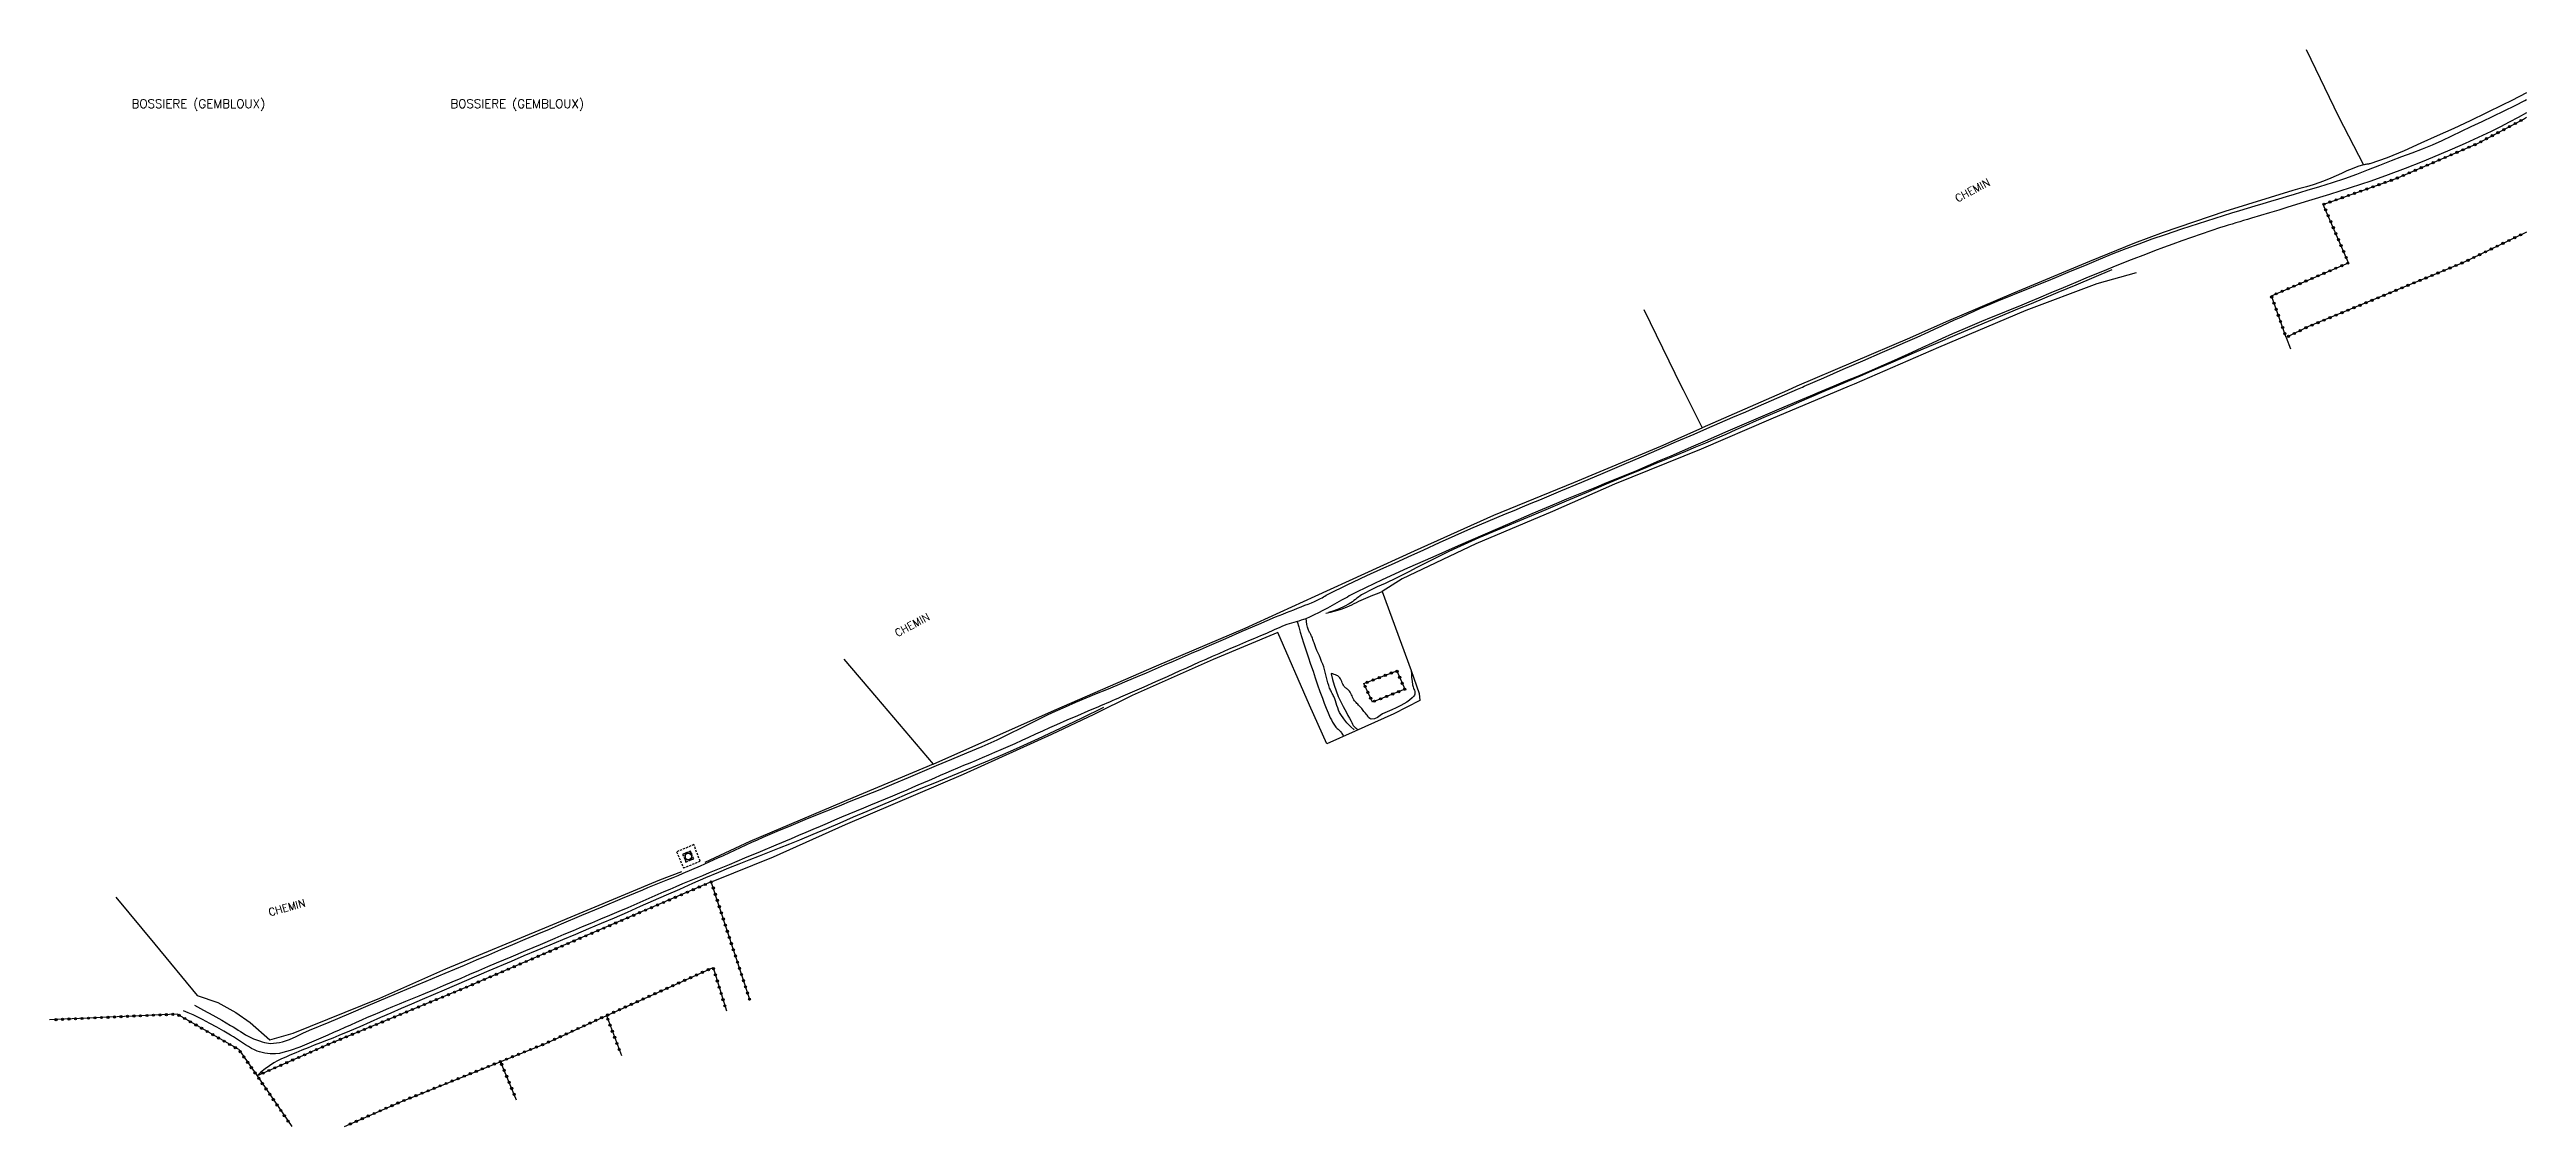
# Model space of a CAD drawing. Header units: millimetres. Extents: x 172000 to 173000, y 134000 to 135000.
# Drawn here: x 172428 to 173000, y 134000 to 134249 of the extents above; entities that cross this region are included whole.
import ezdxf
from ezdxf.enums import TextEntityAlignment as Align

# ---------------------------------------------------------------- set-up
doc = ezdxf.new("R2010")
doc.units = ezdxf.units.MM
doc.linetypes.add('DASHED', pattern=[0.75, 0.5, -0.25])
doc.layers.get('0').update_dxf_attribs({"linetype": 'CONTINUOUS'})
for name, color, linetype in [('W0071', 7, 'CONTINUOUS'), ('W0112', 1, 'DASHED'), ('W0211', 2, 'CONTINUOUS'), ('W0214', 2, 'CONTINUOUS'), ('W0323', 7, 'CONTINUOUS'), ('W0330', 7, 'CONTINUOUS'), ('W0420', 7, 'CONTINUOUS'), ('W0980', 7, 'CONTINUOUS'), ('W0989', 7, 'CONTINUOUS')]:
    doc.layers.add(name, color=color, linetype=linetype)
doc.styles.get("Standard").update_dxf_attribs({"font": 'romans.shx', "width": 0.85})

# ---------------------------------------------------------------- blocks, each defined once
blk = doc.blocks.new('T420')
for p, q in [((0.75, 0.75), (-0.75, 0.75)), ((-0.75, 0.75), (-0.75, -0.75)), ((0.75, 0.75), (0.75, -0.75)), ((0.75, -0.75), (-0.75, -0.75))]:
    blk.add_line(p, q)
blk.add_ellipse((0, 0), major_axis=(-0.53, 0.53), ratio=1, start_param=3.926991, end_param=10.210176)
blk = doc.blocks.new('t323o')
at = {"color": 0, "linetype": 'Continuous'}
for radius in [0.25, 0.15]:
    blk.add_circle((0, 0), radius, dxfattribs=at)

msp = doc.modelspace()

# ---------------------------------------------------------------- linework, layer by layer
at = {"layer": 'W0071'}
for points in [[(172904.58, 134201.64), (172907.58, 134202.8), (172910.59, 134203.93), (172913.62, 134205.02), (172916.65, 134206.09), (172920.47, 134207.38), (172924.31, 134208.63), (172928.16, 134209.84), (172932.01, 134211.05), (172933.81, 134211.6), (172935.61, 134212.15), (172937.41, 134212.7), (172939.22, 134213.24), (172941.02, 134213.77), (172942.83, 134214.31), (172944.63, 134214.86), (172946.43, 134215.41), (172949.35, 134216.29), (172952.28, 134217.17), (172955.2, 134218.07), (172958.1, 134219.03), (172960.81, 134220.01), (172963.5, 134221.05), (172966.18, 134222.11), (172968.86, 134223.16), (172971.23, 134224.06), (172973.61, 134224.94), (172975.98, 134225.85), (172978.32, 134226.81), (172980.58, 134227.81), (172982.81, 134228.86), (172985.03, 134229.94), (172987.25, 134231), (172989.79, 134232.2), (172992.33, 134233.4), (172994.86, 134234.62), (172997.37, 134235.88), (172999.62, 134237.04), (173000, 134237.23)], [(173000, 134234.15), (172998.09, 134233.1), (172996.04, 134231.99), (172993.97, 134230.92), (172991.88, 134229.88), (172988.88, 134228.46), (172985.86, 134227.09), (172982.83, 134225.76), (172979.78, 134224.47), (172975.89, 134222.87), (172971.98, 134221.33), (172968.05, 134219.84), (172964.1, 134218.41), (172959.33, 134216.81), (172954.53, 134215.3), (172949.72, 134213.83), (172944.91, 134212.36), (172942.81, 134211.71), (172940.7, 134211.07), (172938.6, 134210.44), (172936.5, 134209.8), (172935.61, 134209.54), (172934.71, 134209.27), (172933.82, 134209.01), (172932.92, 134208.75), (172932.03, 134208.48), (172931.13, 134208.22), (172930.24, 134207.94), (172929.35, 134207.66), (172927.12, 134206.93), (172924.9, 134206.17), (172922.69, 134205.39), (172920.48, 134204.61), (172918.37, 134203.84), (172916.25, 134203.06), (172914.15, 134202.27), (172912.05, 134201.47), (172908.73, 134200.17), (172905.41, 134198.86), (172902.11, 134197.53), (172898.81, 134196.17)], [(172833.26, 134171), (172837.78, 134172.97), (172842.31, 134174.93), (172846.84, 134176.9), (172851.36, 134178.88), (172854.03, 134180.04), (172856.7, 134181.21), (172859.37, 134182.38), (172862.04, 134183.57), (172863.54, 134184.24), (172865.03, 134184.93), (172866.52, 134185.62), (172868.01, 134186.31), (172869.51, 134187), (172871, 134187.68), (172872.5, 134188.36), (172874.01, 134189.02), (172876.18, 134189.95), (172878.36, 134190.86), (172880.55, 134191.76), (172882.74, 134192.65), (172884.93, 134193.54), (172887.12, 134194.42), (172889.31, 134195.31), (172891.49, 134196.21), (172894.77, 134197.56), (172898.04, 134198.92), (172901.31, 134200.28), (172904.58, 134201.64)], [(172898.81, 134196.17), (172895.95, 134194.96), (172893.08, 134193.75), (172890.22, 134192.55), (172887.35, 134191.35), (172885.17, 134190.44), (172882.98, 134189.54), (172880.8, 134188.65), (172878.61, 134187.76), (172876.42, 134186.86), (172874.23, 134185.96), (172872.05, 134185.05), (172869.88, 134184.12), (172867.51, 134183.08), (172865.15, 134182.02), (172862.79, 134180.95), (172860.44, 134179.87), (172858.09, 134178.79), (172855.74, 134177.71), (172853.38, 134176.65), (172851.01, 134175.61), (172848.29, 134174.43), (172845.56, 134173.28), (172842.82, 134172.14), (172840.09, 134171)], [(172840.09, 134171), (172838.27, 134170.25), (172836.46, 134169.49), (172834.65, 134168.73), (172832.85, 134167.97), (172828.55, 134166.14), (172824.25, 134164.29), (172819.96, 134162.44), (172815.67, 134160.59), (172813.03, 134159.46), (172810.39, 134158.31), (172807.76, 134157.17), (172805.12, 134156.02), (172802.48, 134154.88), (172799.84, 134153.74), (172797.2, 134152.61), (172794.55, 134151.49), (172792.26, 134150.54), (172789.96, 134149.59), (172787.65, 134148.66), (172785.34, 134147.72), (172783.04, 134146.79), (172780.73, 134145.85), (172778.43, 134144.91), (172776.14, 134143.95), (172770.44, 134141.53), (172764.76, 134139.08), (172759.09, 134136.61), (172753.44, 134134.11), (172747.57, 134131.54), (172741.69, 134128.96), (172735.85, 134126.31), (172730.07, 134123.52), (172729.62, 134123.29), (172729.17, 134123.05), (172728.72, 134122.81), (172728.28, 134122.56), (172727.84, 134122.31), (172727.39, 134122.05), (172726.95, 134121.8), (172726.51, 134121.56), (172725.42, 134120.96), (172724.33, 134120.36), (172723.24, 134119.76), (172722.14, 134119.18), (172721.18, 134118.69), (172720.2, 134118.2), (172719.22, 134117.73), (172718.21, 134117.31), (172717.68, 134117.11), (172717.14, 134116.93), (172716.59, 134116.77), (172716.04, 134116.62), (172715.5, 134116.46), (172714.95, 134116.31), (172714.41, 134116.14), (172713.87, 134115.95), (172713.27, 134115.72), (172712.68, 134115.47), (172712.09, 134115.22), (172711.5, 134114.96), (172710.92, 134114.7), (172710.33, 134114.43), (172709.75, 134114.17), (172709.16, 134113.91), (172707.78, 134113.32), (172706.4, 134112.74), (172705.02, 134112.16), (172703.64, 134111.57), (172702.26, 134110.99), (172700.88, 134110.4), (172699.5, 134109.81), (172698.13, 134109.22), (172696.64, 134108.56), (172695.14, 134107.9), (172693.65, 134107.23), (172692.17, 134106.57), (172690.68, 134105.9), (172689.19, 134105.23), (172687.7, 134104.56), (172686.21, 134103.89), (172683.53, 134102.71), (172680.86, 134101.52), (172678.18, 134100.33), (172675.49, 134099.16), (172674.85, 134098.88), (172674.21, 134098.61), (172673.57, 134098.33), (172672.92, 134098.06), (172672.28, 134097.79), (172671.64, 134097.51), (172670.99, 134097.24), (172670.35, 134096.96), (172667.93, 134095.92), (172665.51, 134094.88), (172663.1, 134093.83), (172660.69, 134092.78), (172659.08, 134092.06), (172657.47, 134091.34), (172655.86, 134090.61), (172654.26, 134089.88), (172652.65, 134089.15), (172651.05, 134088.42), (172649.44, 134087.7), (172647.83, 134086.99), (172646.4, 134086.37), (172644.98, 134085.76), (172643.55, 134085.16), (172642.12, 134084.56), (172640.69, 134083.96), (172639.26, 134083.36), (172637.84, 134082.75), (172636.41, 134082.15), (172635.13, 134081.6), (172633.84, 134081.05), (172632.56, 134080.49), (172631.27, 134079.94), (172629.99, 134079.38), (172628.71, 134078.83), (172627.42, 134078.28), (172626.14, 134077.73), (172624.47, 134077.03), (172622.8, 134076.33), (172621.12, 134075.63), (172619.45, 134074.93), (172617.78, 134074.24), (172616.11, 134073.54), (172614.43, 134072.84), (172612.76, 134072.14), (172611.1, 134071.43), (172609.44, 134070.73), (172607.78, 134070.02), (172606.12, 134069.31), (172604.46, 134068.6), (172602.8, 134067.9), (172601.14, 134067.19), (172599.48, 134066.49), (172595.89, 134064.98), (172592.29, 134063.47), (172588.7, 134061.97), (172585.1, 134060.47), (172583.56, 134059.83), (172582.02, 134059.2), (172580.48, 134058.57), (172578.94, 134057.94), (172577.4, 134057.3), (172575.87, 134056.67), (172574.33, 134056.03), (172572.8, 134055.38), (172571.41, 134054.78), (172570.03, 134054.18), (172568.65, 134053.58), (172567.27, 134052.97), (172565.89, 134052.36), (172564.51, 134051.75), (172563.13, 134051.14), (172561.74, 134050.54), (172559.64, 134049.64), (172557.54, 134048.75), (172555.43, 134047.86), (172553.32, 134046.97), (172551.21, 134046.09), (172549.1, 134045.2), (172547, 134044.32), (172544.89, 134043.43), (172541.51, 134042), (172538.12, 134040.58), (172534.74, 134039.15), (172531.36, 134037.72), (172529.31, 134036.85), (172527.27, 134035.97), (172525.22, 134035.09), (172523.17, 134034.21), (172521.13, 134033.33), (172519.08, 134032.46), (172517.03, 134031.58), (172514.98, 134030.72), (172513.47, 134030.09), (172511.96, 134029.46), (172510.45, 134028.84), (172508.94, 134028.23), (172507.44, 134027.61), (172505.93, 134026.99), (172504.42, 134026.36), (172502.92, 134025.72), (172501.61, 134025.16), (172500.3, 134024.58), (172499, 134024), (172497.69, 134023.42), (172496.39, 134022.84), (172495.09, 134022.26), (172493.78, 134021.69), (172492.46, 134021.12), (172490.32, 134020.19), (172488.17, 134019.25), (172486, 134018.36), (172483.79, 134017.57), (172482.97, 134017.32), (172482.14, 134017.08), (172481.3, 134016.9), (172480.44, 134016.78), (172479.82, 134016.75), (172479.2, 134016.77), (172478.58, 134016.84), (172477.97, 134016.93), (172477.36, 134017.07), (172476.75, 134017.24), (172476.16, 134017.44), (172475.59, 134017.69), (172474.86, 134018.05), (172474.15, 134018.45), (172473.46, 134018.88), (172472.78, 134019.33), (172472.11, 134019.79), (172471.43, 134020.24), (172470.75, 134020.68), (172470.06, 134021.11), (172468.46, 134022.03), (172466.86, 134022.95), (172465.24, 134023.83), (172463.6, 134024.69), (172462.5, 134025.23), (172461.39, 134025.76), (172460.27, 134026.26), (172459.14, 134026.74)], [(172461.74, 134028.06), (172463.83, 134026.91), (172465.92, 134025.75), (172468, 134024.57), (172470.06, 134023.37), (172470.64, 134023.02), (172471.22, 134022.66), (172471.78, 134022.29), (172472.35, 134021.92), (172472.92, 134021.56), (172473.5, 134021.2), (172474.09, 134020.87), (172474.7, 134020.56), (172475.35, 134020.27), (172476.01, 134020), (172476.69, 134019.77), (172477.37, 134019.57), (172477.84, 134019.44), (172478.31, 134019.33), (172478.79, 134019.25), (172479.27, 134019.21), (172479.97, 134019.23), (172480.66, 134019.3), (172481.35, 134019.43), (172482.02, 134019.59), (172483.63, 134020.13), (172485.2, 134020.81), (172486.73, 134021.53), (172488.27, 134022.22), (172492.79, 134024.12), (172497.31, 134026.03), (172501.82, 134027.93), (172506.34, 134029.84), (172510.76, 134031.7), (172515.18, 134033.57), (172519.59, 134035.43), (172524.01, 134037.3), (172526.81, 134038.49), (172529.62, 134039.68), (172532.42, 134040.86), (172535.23, 134042.05), (172538.03, 134043.24), (172540.83, 134044.43), (172543.64, 134045.62), (172546.44, 134046.81), (172551.13, 134048.79), (172555.81, 134050.78), (172560.49, 134052.75), (172565.19, 134054.71), (172566.35, 134055.19), (172567.51, 134055.66), (172568.68, 134056.13), (172569.84, 134056.6), (172571.01, 134057.07), (172572.17, 134057.54), (172573.33, 134058.02), (172574.49, 134058.51), (172576.51, 134059.37), (172578.52, 134060.25), (172580.53, 134061.14), (172582.54, 134062.04), (172583.84, 134062.64), (172585.15, 134063.24), (172586.45, 134063.84), (172587.75, 134064.45), (172589.06, 134065.06), (172590.36, 134065.66), (172591.67, 134066.25), (172592.98, 134066.83), (172596.2, 134068.22), (172599.42, 134069.56), (172602.66, 134070.89), (172605.89, 134072.22), (172607.65, 134072.93), (172609.41, 134073.64), (172611.17, 134074.34), (172612.94, 134075.04), (172614.7, 134075.74), (172616.46, 134076.44), (172618.22, 134077.15), (172619.98, 134077.86), (172623.24, 134079.22), (172626.5, 134080.59), (172629.76, 134081.97), (172633.01, 134083.36), (172636.51, 134084.84), (172640.01, 134086.31), (172643.5, 134087.81), (172646.96, 134089.36), (172648.66, 134090.16), (172650.35, 134090.98), (172652.03, 134091.81), (172653.7, 134092.65), (172655.37, 134093.5), (172657.05, 134094.33), (172658.74, 134095.14), (172660.44, 134095.93), (172662.79, 134096.98), (172665.16, 134098.01), (172667.53, 134099.01), (172669.9, 134099.99), (172672.28, 134100.97), (172674.66, 134101.95), (172677.04, 134102.94), (172679.41, 134103.94), (172681.48, 134104.83), (172683.55, 134105.72), (172685.62, 134106.62), (172687.69, 134107.52), (172689.76, 134108.42), (172691.83, 134109.31), (172693.9, 134110.21), (172695.97, 134111.11), (172699.78, 134112.77), (172703.58, 134114.43), (172707.39, 134116.08), (172711.22, 134117.7), (172712.07, 134118.04), (172712.92, 134118.38), (172713.77, 134118.72), (172714.63, 134119.05), (172715.48, 134119.38), (172716.34, 134119.72), (172717.19, 134120.05), (172718.04, 134120.4), (172718.79, 134120.69), (172719.54, 134120.99), (172720.28, 134121.3), (172721.01, 134121.63), (172721.34, 134121.8), (172721.66, 134121.97), (172721.98, 134122.15), (172722.3, 134122.34), (172722.61, 134122.52), (172722.93, 134122.71), (172723.25, 134122.89), (172723.57, 134123.06), (172724.97, 134123.78), (172726.38, 134124.47), (172727.8, 134125.15), (172729.22, 134125.82), (172732.36, 134127.29), (172735.52, 134128.73), (172738.68, 134130.16), (172741.84, 134131.59), (172745.46, 134133.25), (172749.08, 134134.91), (172752.7, 134136.55), (172756.35, 134138.16), (172758.33, 134139.01), (172760.31, 134139.85), (172762.31, 134140.68), (172764.3, 134141.5), (172766.3, 134142.32), (172768.29, 134143.14), (172770.29, 134143.96), (172772.28, 134144.79), (172777.14, 134146.83), (172781.99, 134148.88), (172786.84, 134150.94), (172791.7, 134153), (172795.74, 134154.73), (172799.78, 134156.47), (172803.82, 134158.21), (172807.86, 134159.95), (172810.84, 134161.24), (172813.82, 134162.54), (172816.8, 134163.83), (172819.78, 134165.13), (172822.76, 134166.43), (172825.74, 134167.73), (172828.72, 134169.03), (172831.7, 134170.32), (172832.09, 134170.49), (172832.48, 134170.66), (172832.87, 134170.83), (172833.26, 134171)], [(172716.22, 134116.68), (172716.59, 134115.44), (172716.96, 134114.21), (172717.34, 134112.99), (172717.73, 134111.76), (172718.26, 134110.11), (172718.8, 134108.47), (172719.35, 134106.82), (172719.9, 134105.18), (172720.43, 134103.62), (172720.96, 134102.06), (172721.5, 134100.51), (172722.07, 134098.96), (172722.49, 134097.82), (172722.91, 134096.67), (172723.37, 134095.54), (172723.88, 134094.43), (172724.14, 134093.92), (172724.41, 134093.41), (172724.71, 134092.93), (172725.04, 134092.46), (172725.18, 134092.28), (172725.34, 134092.12), (172725.5, 134091.96), (172725.67, 134091.81), (172725.83, 134091.65), (172726, 134091.5), (172726.15, 134091.34), (172726.3, 134091.17), (172726.45, 134090.97), (172726.59, 134090.78), (172726.73, 134090.57), (172726.85, 134090.36)], [(172729.4, 134091.62), (172728.52, 134092.4), (172727.71, 134093.25), (172726.98, 134094.16), (172726.33, 134095.14), (172726.05, 134095.64), (172725.82, 134096.16), (172725.62, 134096.69), (172725.43, 134097.23), (172725.26, 134097.76), (172725.09, 134098.3), (172724.9, 134098.83), (172724.68, 134099.35), (172724.57, 134099.59), (172724.45, 134099.83), (172724.33, 134100.06), (172724.2, 134100.3), (172724.08, 134100.53), (172723.96, 134100.77), (172723.84, 134101.01), (172723.74, 134101.25), (172723.53, 134101.86), (172723.34, 134102.47), (172723.18, 134103.09), (172723.03, 134103.71), (172722.88, 134104.32), (172722.72, 134104.94), (172722.55, 134105.56), (172722.36, 134106.17), (172722.13, 134106.81), (172721.88, 134107.45), (172721.62, 134108.09), (172721.36, 134108.72), (172721.09, 134109.35), (172720.82, 134109.98), (172720.56, 134110.61), (172720.31, 134111.25), (172720.22, 134111.5), (172720.13, 134111.76), (172720.05, 134112.01), (172719.96, 134112.27), (172719.88, 134112.52), (172719.79, 134112.78), (172719.7, 134113.03), (172719.59, 134113.27), (172719.51, 134113.46), (172719.41, 134113.63), (172719.31, 134113.8), (172719.21, 134113.97), (172719.11, 134114.14), (172719.01, 134114.32), (172718.92, 134114.5), (172718.85, 134114.69), (172718.64, 134115.33), (172718.48, 134116), (172718.37, 134116.67), (172718.3, 134117.35)]]:
    msp.add_lwpolyline(points, dxfattribs=at)
at = {"layer": 'W0112'}
for points in [[(172574.58, 134059.73), (172578.43, 134061.3), (172576.98, 134065.11), (172573, 134063.42)], [(172576.19, 134063.64), (172574.36, 134062.87), (172575.14, 134061.09), (172576.95, 134061.86)]]:
    msp.add_lwpolyline(points, close=True, dxfattribs=at)
at = {"layer": 'W0211'}
for points in [[(173000, 134238.75), (172998.41, 134237.92), (172996.49, 134236.95), (172994.56, 134235.98), (172990.8, 134234.14), (172987.02, 134232.34), (172983.22, 134230.57), (172979.4, 134228.85), (172975.58, 134227.12), (172971.75, 134225.38), (172967.86, 134223.77), (172963.87, 134222.42), (172963.69, 134222.37), (172963.5, 134222.33), (172963.32, 134222.3), (172963.13, 134222.28), (172962.94, 134222.26), (172962.75, 134222.23), (172962.56, 134222.19), (172962.38, 134222.15), (172961.08, 134221.73), (172959.8, 134221.25), (172958.54, 134220.73), (172957.3, 134220.18), (172956.06, 134219.62), (172954.81, 134219.08), (172953.56, 134218.56), (172952.28, 134218.08), (172950.75, 134217.57), (172949.2, 134217.1), (172947.65, 134216.66), (172946.08, 134216.26)], [(172904.29, 134197.86), (172900.14, 134196.12), (172895.98, 134194.39), (172891.83, 134192.65), (172887.68, 134190.92), (172885.29, 134189.92), (172882.9, 134188.93), (172880.51, 134187.94), (172878.12, 134186.94), (172875.73, 134185.95), (172873.35, 134184.95), (172870.96, 134183.95), (172868.58, 134182.95), (172863.62, 134180.84), (172858.68, 134178.71), (172853.73, 134176.58), (172848.79, 134174.46), (172846.77, 134173.59), (172844.76, 134172.73), (172842.74, 134171.86), (172840.72, 134171)], [(172840.72, 134171), (172837.85, 134169.77), (172834.97, 134168.53), (172832.09, 134167.29), (172829.22, 134166.05), (172826.87, 134165.03), (172824.53, 134164.01), (172822.19, 134162.98), (172819.84, 134161.95), (172817.5, 134160.92), (172815.16, 134159.89), (172812.81, 134158.88), (172810.46, 134157.87), (172808.18, 134156.91), (172805.9, 134155.95), (172803.62, 134155.01), (172801.33, 134154.07), (172799.05, 134153.13), (172796.76, 134152.19), (172794.48, 134151.24), (172792.2, 134150.29), (172787.56, 134148.35), (172782.93, 134146.4), (172778.3, 134144.45), (172773.67, 134142.49), (172768.51, 134140.32), (172763.35, 134138.17), (172758.21, 134135.97), (172753.1, 134133.68), (172751.24, 134132.8), (172749.38, 134131.9), (172747.54, 134130.98), (172745.7, 134130.04), (172743.87, 134129.11), (172742.04, 134128.17), (172740.2, 134127.24), (172738.35, 134126.32), (172737.45, 134125.89), (172736.54, 134125.47), (172735.62, 134125.05), (172734.71, 134124.63), (172733.79, 134124.21), (172732.89, 134123.77), (172732, 134123.3), (172731.12, 134122.8), (172730.75, 134122.57), (172730.39, 134122.31), (172730.04, 134122.04), (172729.7, 134121.77), (172729.36, 134121.5), (172729, 134121.24), (172728.64, 134120.99), (172728.26, 134120.76), (172727.1, 134120.15), (172725.91, 134119.61), (172724.69, 134119.14), (172723.44, 134118.73)], [(172742.57, 134105.34), (172742.6, 134104.51), (172742.67, 134103.69), (172742.76, 134102.87), (172742.88, 134102.05), (172742.93, 134101.79), (172743.02, 134101.53), (172743.12, 134101.28), (172743.21, 134101.02), (172743.3, 134100.76), (172743.37, 134100.48), (172743.4, 134100.2), (172743.38, 134099.91), (172743.29, 134099.64), (172743.15, 134099.4), (172742.97, 134099.19), (172742.78, 134098.99), (172742.18, 134098.47), (172741.52, 134098.02), (172740.83, 134097.62), (172740.15, 134097.24), (172739.12, 134096.7), (172738.07, 134096.22), (172737.01, 134095.76), (172735.95, 134095.3), (172735.39, 134094.95), (172734.78, 134094.51), (172734.06, 134094.16), (172733.29, 134094.11), (172732.98, 134094.25), (172732.74, 134094.51), (172732.56, 134094.78), (172732.39, 134095.02), (172732.2, 134095.23), (172732.02, 134095.45), (172731.85, 134095.67), (172731.67, 134095.9), (172731.49, 134096.12), (172731.32, 134096.34), (172731.14, 134096.56), (172730.95, 134096.78), (172730.78, 134096.97), (172730.59, 134097.16), (172730.4, 134097.35), (172730.21, 134097.54), (172730.03, 134097.72), (172729.84, 134097.92), (172729.67, 134098.12), (172729.51, 134098.33), (172729.34, 134098.6), (172729.18, 134098.88), (172729.05, 134099.16), (172728.92, 134099.45), (172728.79, 134099.74), (172728.65, 134100.03), (172728.49, 134100.31), (172728.3, 134100.57), (172728.16, 134100.72), (172728.01, 134100.86), (172727.85, 134100.99), (172727.69, 134101.11), (172727.53, 134101.24), (172727.37, 134101.37), (172727.22, 134101.51), (172727.08, 134101.66), (172726.9, 134101.92), (172726.76, 134102.21), (172726.64, 134102.5), (172726.53, 134102.79), (172726.41, 134103.09), (172726.27, 134103.38), (172726.1, 134103.65), (172725.89, 134103.9), (172725.64, 134104.09), (172725.37, 134104.22), (172725.08, 134104.33), (172724.8, 134104.43), (172724.63, 134104.49), (172724.45, 134104.54), (172724.27, 134104.58), (172724.09, 134104.61)], [(172671.55, 134096.81), (172666.55, 134094.33), (172661.52, 134091.91), (172656.45, 134089.55), (172651.37, 134087.25), (172648.24, 134085.88), (172645.11, 134084.54), (172641.96, 134083.23), (172638.81, 134081.93), (172635.65, 134080.64), (172632.5, 134079.35), (172629.35, 134078.06), (172626.2, 134076.74), (172623.09, 134075.42), (172619.99, 134074.1), (172616.89, 134072.77), (172613.79, 134071.43), (172610.69, 134070.1), (172607.58, 134068.77), (172604.47, 134067.46), (172601.36, 134066.16), (172599.03, 134065.21), (172596.7, 134064.28), (172594.36, 134063.36), (172592.02, 134062.44), (172589.68, 134061.52), (172587.34, 134060.59), (172585.01, 134059.65), (172582.69, 134058.69), (172579.66, 134057.41), (172576.64, 134056.1), (172573.63, 134054.78), (172570.62, 134053.45), (172567.62, 134052.12), (172564.61, 134050.79), (172561.6, 134049.47), (172558.58, 134048.16), (172555.61, 134046.89), (172552.64, 134045.63), (172549.66, 134044.38), (172546.68, 134043.13), (172543.7, 134041.89), (172540.73, 134040.64), (172537.75, 134039.39), (172534.78, 134038.13), (172529.63, 134035.94), (172524.5, 134033.74), (172519.36, 134031.53), (172514.23, 134029.32), (172511.83, 134028.28), (172509.44, 134027.24), (172507.04, 134026.19), (172504.65, 134025.15), (172502.26, 134024.1), (172499.86, 134023.06), (172497.46, 134022.04), (172495.05, 134021.02), (172493.64, 134020.44), (172492.22, 134019.87), (172490.79, 134019.32), (172489.37, 134018.76), (172487.94, 134018.2), (172486.52, 134017.63), (172485.1, 134017.05), (172483.7, 134016.45), (172482.77, 134016.04), (172481.83, 134015.63), (172480.91, 134015.18), (172480.02, 134014.68), (172479, 134014.02), (172478.01, 134013.3), (172477.06, 134012.54), (172476.15, 134011.73)]]:
    msp.add_lwpolyline(points, dxfattribs=at)
at = {"layer": 'W0214'}
for points in [[(172722.84, 134118.56), (172723.96, 134118.81), (172725.08, 134119.11), (172726.18, 134119.45), (172727.26, 134119.84), (172727.81, 134120.05), (172728.36, 134120.29), (172728.89, 134120.54), (172729.42, 134120.8), (172729.95, 134121.07), (172730.48, 134121.33), (172731.01, 134121.58), (172731.55, 134121.83), (172732.63, 134122.28), (172733.71, 134122.73), (172734.79, 134123.16), (172735.89, 134123.58)], [(172724.1, 134104.6), (172724.42, 134103.26), (172724.79, 134101.92), (172725.23, 134100.61), (172725.72, 134099.32), (172726.07, 134098.54), (172726.46, 134097.79), (172726.87, 134097.05), (172727.27, 134096.3), (172727.61, 134095.63), (172727.95, 134094.96), (172728.3, 134094.29), (172728.67, 134093.62), (172728.83, 134093.31), (172729, 134092.98), (172729.18, 134092.67), (172729.4, 134092.38), (172729.62, 134092.17), (172729.85, 134091.98), (172730.1, 134091.82), (172730.37, 134091.69)]]:
    msp.add_lwpolyline(points, dxfattribs=at)
at = {"layer": 'W0323'}
for points in [[(173000, 134206.62), (172985.33, 134199.55), (172949.65, 134184.78), (172944.55, 134182.28), (172941.11, 134191.89), (172958.91, 134199.51), (172953.11, 134213.02), (172969.95, 134219), (172988.67, 134227.05), (172999.29, 134232.68), (173000, 134233.14)], [(172589.95, 134029.07), (172580.99, 134056.5), (172552.9, 134044.4), (172525.04, 134032.42), (172492.71, 134019.02), (172476.15, 134011.73)], [(172496.33, 134000), (172509.35, 134005.72), (172542.95, 134019.28), (172556.89, 134025.68), (172581.45, 134036.74), (172584.48, 134026.73)], [(172471.92, 134017.75), (172457.68, 134025.97), (172428.25, 134024.62)], [(172556.81, 134025.64), (172560.26, 134016.38)], [(172471.92, 134017.75), (172476.18, 134011.68), (172484.17, 134000)], [(172536.08, 134006.05), (172532.33, 134014.99)]]:
    msp.add_lwpolyline(points, dxfattribs=at)
msp.add_lwpolyline([(172741.08, 134100.99), (172733.6, 134098.06), (172731.65, 134102.3), (172739.26, 134105.26)], close=True, dxfattribs=at)
at = {"layer": 'W0330'}
for points in [[(172949.14, 134248.8), (172956.59, 134233.34), (172962.38, 134222.15)], [(172946.08, 134216.26), (172930.35, 134211.37), (172916.12, 134206.55), (172909.54, 134204.07), (172899.13, 134199.83), (172881.61, 134192.51), (172866.08, 134185.85), (172857.55, 134182.12), (172831.61, 134171)], [(172909.92, 134197.24), (172900.82, 134194.66), (172884.43, 134188.51), (172864.28, 134179.92), (172844.85, 134171.5), (172843.66, 134171)], [(172796.29, 134188.73), (172804.9, 134171)], [(172944.55, 134182.28), (172945.57, 134179.62)], [(172843.66, 134171), (172825.55, 134163.38), (172809.5, 134156.44), (172789.52, 134148.35), (172775.2, 134142.05), (172775.19, 134142.04), (172757.49, 134134.59), (172740.5, 134126.48), (172735.89, 134123.58)], [(172804.9, 134171), (172805.32, 134170.14), (172809.7, 134161.42)], [(172831.61, 134171), (172829.42, 134170.06), (172809.7, 134161.42)], [(172632.22, 134083.72), (172660.2, 134096.17), (172683.75, 134106.41), (172704.23, 134115.09), (172720.41, 134122.53), (172743.35, 134132.98), (172761.62, 134141.22), (172780.13, 134148.75), (172800.21, 134157.19), (172809.7, 134161.42)], [(172735.89, 134123.58), (172742.57, 134105.34), (172744.39, 134100.01), (172744.56, 134098.38), (172738.53, 134095.36), (172729.6, 134091.34), (172723.12, 134088.37), (172719.07, 134097.33), (172711.76, 134114.1), (172696.87, 134107.86), (172678.18, 134099.56), (172669.28, 134095.15), (172659.54, 134090.56), (172659.55, 134090.56), (172639.11, 134081.34), (172611.91, 134069.67), (172595.32, 134062.18), (172581.35, 134056.59)], [(172611.58, 134107.97), (172619.16, 134099.07), (172632.22, 134083.72), (172613.71, 134075.9), (172589.91, 134065.83), (172579.49, 134060.96)], [(172519.71, 134036.41), (172543.51, 134046.3), (172569.09, 134056.98), (172574.24, 134058.91)], [(172443.57, 134052.98), (172452.56, 134042.09), (172462.32, 134030.25), (172467.08, 134028.61), (172471.29, 134026.31), (172474.6, 134024.01), (172479.09, 134019.99), (172484.5, 134021.53), (172504.51, 134029.64), (172519.71, 134036.41)]]:
    msp.add_lwpolyline(points, dxfattribs=at)

# ---------------------------------------------------------------- block references
at = {"layer": 'W0323'}
for p, rotation in [((172992.12, 134228.88), 27.88835409392268), ((172993.44, 134229.58), 27.88835409392268), ((172994.77, 134230.28), 27.88835409392268), ((172996.09, 134230.99), 27.88835409392268), ((172997.42, 134231.69), 27.88835409392268), ((172998.75, 134232.39), 27.88835409392268), ((172979.85, 134223.26), 23.28939901001007), ((172981.23, 134223.85), 23.28939901001007), ((172982.61, 134224.45), 23.28939901001007), ((172983.98, 134225.04), 23.28939901001007), ((172985.36, 134225.63), 23.28939901001007), ((172986.74, 134226.23), 23.28939901001007), ((172988.12, 134226.82), 23.28939901001007), ((172989.46, 134227.48), 27.88835409392268), ((172990.79, 134228.18), 27.88835409392268), ((172964.56, 134217.08), 19.55284266539295), ((172965.97, 134217.59), 19.55284266539295), ((172967.39, 134218.09), 19.55284266539295), ((172968.8, 134218.59), 19.55284266539295), ((172970.21, 134219.11), 23.28939901001007), ((172971.58, 134219.7), 23.28939901001007), ((172972.96, 134220.29), 23.28939901001007), ((172974.34, 134220.89), 23.28939901001007), ((172975.72, 134221.48), 23.28939901001007), ((172977.1, 134222.07), 23.28939901001007), ((172978.47, 134222.67), 23.28939901001007), ((172953.25, 134213.07), 19.55284266539295), ((172953.65, 134211.77), 113.2154754712648), ((172954.67, 134213.57), 19.55284266539295), ((172956.08, 134214.07), 19.55284266539295), ((172957.49, 134214.57), 19.55284266539295), ((172958.91, 134215.08), 19.55284266539295), ((172960.32, 134215.58), 19.55284266539295), ((172961.73, 134216.08), 19.55284266539295), ((172963.15, 134216.58), 19.55284266539295), ((172954.24, 134210.4), 113.2154754712648), ((172954.83, 134209.02), 113.2154754712648), ((172955.42, 134207.64), 113.2154754712648), ((172956.01, 134206.26), 113.2154754712648), ((172998.65, 134205.97), 205.7370969323374), ((172956.6, 134204.88), 113.2154754712648), ((172957.19, 134203.5), 113.2154754712648), ((172957.79, 134202.13), 113.2154754712648), ((172958.38, 134200.75), 113.2154754712648), ((172986.49, 134200.11), 205.7370969323374), ((172987.84, 134200.76), 205.7370969323374), ((172989.19, 134201.41), 205.7370969323374), ((172990.54, 134202.06), 205.7370969323374), ((172991.89, 134202.71), 205.7370969323374), ((172993.24, 134203.36), 205.7370969323374), ((172994.6, 134204.01), 205.7370969323374), ((172995.95, 134204.67), 205.7370969323374), ((172997.3, 134205.32), 205.7370969323374), ((172946.36, 134194.13), 23.17062013097473), ((172947.74, 134194.72), 23.17062013097473), ((172949.12, 134195.31), 23.17062013097473), ((172950.5, 134195.91), 23.17062013097473), ((172951.88, 134196.5), 23.17062013097473), ((172953.26, 134197.09), 23.17062013097473), ((172954.63, 134197.68), 23.17062013097473), ((172956.01, 134198.27), 23.17062013097473), ((172957.39, 134198.86), 23.17062013097473), ((172958.77, 134199.45), 23.17062013097473), ((172972.66, 134194.3), 202.4818460087815), ((172974.04, 134194.88), 202.4818460087815), ((172975.43, 134195.45), 202.4818460087815), ((172976.82, 134196.02), 202.4818460087815), ((172978.2, 134196.6), 202.4818460087815), ((172979.59, 134197.17), 202.4818460087815), ((172980.97, 134197.74), 202.4818460087815), ((172982.36, 134198.32), 202.4818460087815), ((172983.75, 134198.89), 202.4818460087815), ((172985.13, 134199.47), 202.4818460087815), ((172941.2, 134191.62), 109.7157927862697), ((172941.71, 134190.21), 109.7157927862697), ((172942.21, 134188.79), 109.7157927862697), ((172942.22, 134192.36), 23.17062013097473), ((172943.6, 134192.95), 23.17062013097473), ((172944.98, 134193.54), 23.17062013097473), ((172958.8, 134188.57), 202.4818460087815), ((172960.18, 134189.14), 202.4818460087815), ((172961.57, 134189.71), 202.4818460087815), ((172962.96, 134190.29), 202.4818460087815), ((172964.34, 134190.86), 202.4818460087815), ((172965.73, 134191.43), 202.4818460087815), ((172967.11, 134192.01), 202.4818460087815), ((172968.5, 134192.58), 202.4818460087815), ((172969.89, 134193.16), 202.4818460087815), ((172971.27, 134193.73), 202.4818460087815), ((172942.72, 134187.38), 109.7157927862697), ((172943.22, 134185.97), 109.7157927862697), ((172943.73, 134184.56), 109.7157927862697), ((172944.24, 134183.15), 109.7157927862697), ((172946.42, 134183.2), 206.0782448450607), ((172947.76, 134183.86), 206.0782448450607), ((172949.11, 134184.52), 206.0782448450607), ((172950.48, 134185.13), 202.4818460087815), ((172951.87, 134185.7), 202.4818460087815), ((172953.25, 134186.27), 202.4818460087815), ((172954.64, 134186.85), 202.4818460087815), ((172956.03, 134187.42), 202.4818460087815), ((172957.41, 134187.99), 202.4818460087815), ((172945.07, 134182.54), 206.0782448450607), ((172733.79, 134103.13), 21.27265659129), ((172735.19, 134103.67), 21.27265659129), ((172736.59, 134104.22), 21.27265659129), ((172737.98, 134104.76), 21.27265659129), ((172739.31, 134105.15), 293.0720956498443), ((172739.9, 134103.77), 293.0720956498443), ((172731.94, 134101.66), 114.6361296497559), ((172732.39, 134102.59), 21.27265659129), ((172732.57, 134100.29), 114.6361296497559), ((172733.2, 134098.93), 114.6361296497559), ((172734.1, 134098.26), 201.4058162326777), ((172735.5, 134098.8), 201.4058162326777), ((172736.89, 134099.35), 201.4058162326777), ((172738.29, 134099.9), 201.4058162326777), ((172739.69, 134100.45), 201.4058162326777), ((172740.49, 134102.39), 293.0720956498443), ((172741.08, 134101.01), 293.0720956498443), ((172569.97, 134051.75), 203.2866530272619), ((172571.34, 134052.34), 203.2866530272619), ((172572.72, 134052.93), 203.2866530272619), ((172574.1, 134053.53), 203.2866530272619), ((172575.48, 134054.12), 203.2866530272619), ((172576.85, 134054.71), 203.2866530272619), ((172578.23, 134055.31), 203.2866530272619), ((172579.61, 134055.9), 203.2866530272619), ((172580.99, 134056.49), 203.2866530272619), ((172581.46, 134055.08), 108.0833734880514), ((172581.92, 134053.65), 108.0833734880514), ((172582.39, 134052.23), 108.0833734880514), ((172556.19, 134045.82), 203.2866530272619), ((172557.57, 134046.41), 203.2866530272619), ((172558.94, 134047), 203.2866530272619), ((172560.32, 134047.6), 203.2866530272619), ((172561.7, 134048.19), 203.2866530272619), ((172563.08, 134048.78), 203.2866530272619), ((172564.45, 134049.38), 203.2866530272619), ((172565.83, 134049.97), 203.2866530272619), ((172567.21, 134050.56), 203.2866530272619), ((172568.59, 134051.16), 203.2866530272619), ((172582.85, 134050.8), 108.0833734880514), ((172583.32, 134049.37), 108.0833734880514), ((172583.79, 134047.95), 108.0833734880514), ((172584.25, 134046.52), 108.0833734880514), ((172542.41, 134039.89), 203.2749749210108), ((172543.79, 134040.48), 203.2749749210108), ((172545.16, 134041.08), 203.2749749210108), ((172546.54, 134041.67), 203.2749749210108), ((172547.92, 134042.26), 203.2749749210108), ((172549.3, 134042.85), 203.2749749210108), ((172550.68, 134043.45), 203.2749749210108), ((172552.05, 134044.04), 203.2749749210108), ((172553.43, 134044.63), 203.2866530272619), ((172554.81, 134045.23), 203.2866530272619), ((172584.72, 134045.1), 108.0833734880514), ((172585.18, 134043.67), 108.0833734880514), ((172585.65, 134042.24), 108.0833734880514), ((172586.11, 134040.82), 108.0833734880514), ((172530.01, 134034.56), 203.2749749210108), ((172531.38, 134035.15), 203.2749749210108), ((172532.76, 134035.74), 203.2749749210108), ((172534.14, 134036.33), 203.2749749210108), ((172535.52, 134036.93), 203.2749749210108), ((172536.9, 134037.52), 203.2749749210108), ((172538.27, 134038.11), 203.2749749210108), ((172539.65, 134038.71), 203.2749749210108), ((172541.03, 134039.3), 203.2749749210108), ((172576.23, 134034.39), 24.24219751359353), ((172577.59, 134035), 24.24219751359353), ((172578.96, 134035.62), 24.24219751359353), ((172580.33, 134036.23), 24.24219751359353), ((172581.53, 134036.47), 286.8582472179982), ((172581.96, 134035.04), 286.8582472179982), ((172586.58, 134039.39), 108.0833734880514), ((172587.05, 134037.97), 108.0833734880514), ((172587.51, 134036.54), 108.0833734880514), ((172587.98, 134035.11), 108.0833734880514), ((172516.18, 134028.75), 202.523627829859), ((172517.56, 134029.32), 202.523627829859), ((172518.95, 134029.89), 202.523627829859), ((172520.34, 134030.47), 202.523627829859), ((172521.72, 134031.04), 202.523627829859), ((172523.11, 134031.62), 202.523627829859), ((172524.49, 134032.19), 202.523627829859), ((172525.87, 134032.78), 203.2749749210108), ((172527.25, 134033.37), 203.2749749210108), ((172528.63, 134033.96), 203.2749749210108), ((172563.92, 134028.84), 24.24219751359353), ((172565.28, 134029.46), 24.24219751359353), ((172566.65, 134030.08), 24.24219751359353), ((172568.02, 134030.69), 24.24219751359353), ((172569.39, 134031.31), 24.24219751359353), ((172570.76, 134031.92), 24.24219751359353), ((172572.12, 134032.54), 24.24219751359353), ((172573.49, 134033.16), 24.24219751359353), ((172574.86, 134033.77), 24.24219751359353), ((172582.4, 134033.6), 286.8582472179982), ((172582.83, 134032.17), 286.8582472179982), ((172583.27, 134030.73), 286.8582472179982), ((172583.7, 134029.29), 286.8582472179982), ((172588.44, 134033.69), 108.0833734880514), ((172588.91, 134032.26), 108.0833734880514), ((172589.37, 134030.84), 108.0833734880514), ((172589.84, 134029.41), 108.0833734880514), ((172429.75, 134024.68), 182.6284781574455), ((172431.25, 134024.75), 182.6284781574455), ((172432.75, 134024.82), 182.6284781574455), ((172434.25, 134024.89), 182.6284781574455), ((172435.75, 134024.96), 182.6284781574455), ((172437.24, 134025.03), 182.6284781574455), ((172438.74, 134025.1), 182.6284781574455), ((172440.24, 134025.17), 182.6284781574455), ((172441.74, 134025.23), 182.6284781574455), ((172443.24, 134025.3), 182.6284781574455), ((172444.74, 134025.37), 182.6284781574455), ((172446.24, 134025.44), 182.6284781574455), ((172447.73, 134025.51), 182.6284781574455), ((172449.23, 134025.58), 182.6284781574455), ((172450.73, 134025.65), 182.6284781574455), ((172452.23, 134025.72), 182.6284781574455), ((172453.73, 134025.78), 182.6284781574455), ((172455.23, 134025.85), 182.6284781574455), ((172456.72, 134025.92), 182.6284781574455), ((172458.15, 134025.69), 150.0290421925077), ((172459.45, 134024.94), 150.0290421925077), ((172460.75, 134024.19), 150.0290421925077), ((172462.05, 134023.45), 150.0290421925077), ((172463.35, 134022.7), 150.0290421925077), ((172502.32, 134023), 202.523627829859), ((172503.71, 134023.57), 202.523627829859), ((172505.09, 134024.15), 202.523627829859), ((172506.48, 134024.72), 202.523627829859), ((172507.87, 134025.3), 202.523627829859), ((172509.25, 134025.87), 202.523627829859), ((172510.64, 134026.45), 202.523627829859), ((172512.02, 134027.02), 202.523627829859), ((172513.41, 134027.6), 202.523627829859), ((172514.79, 134028.17), 202.523627829859), ((172550.26, 134022.64), 24.65116629355109), ((172551.62, 134023.26), 24.65116629355109), ((172552.99, 134023.89), 24.65116629355109), ((172554.35, 134024.51), 24.65116629355109), ((172555.71, 134025.14), 24.65116629355109), ((172557.08, 134025.76), 24.24219751359353), ((172557.12, 134024.81), 290.4142134443699), ((172557.64, 134023.41), 290.4142134443699), ((172558.45, 134026.38), 24.24219751359353), ((172559.81, 134027), 24.24219751359353), ((172561.18, 134027.61), 24.24219751359353), ((172562.55, 134028.23), 24.24219751359353), ((172584.14, 134027.86), 286.8582472179982), ((172464.65, 134021.95), 150.0290421925077), ((172465.95, 134021.2), 150.0290421925077), ((172467.25, 134020.45), 150.0290421925077), ((172468.55, 134019.7), 150.0290421925077), ((172469.85, 134018.95), 150.0290421925077), ((172471.14, 134018.2), 150.0290421925077), ((172472.25, 134017.29), 305.0565438702035), ((172488.51, 134017.16), 203.7493785867653), ((172489.88, 134017.77), 203.7493785867653), ((172491.25, 134018.37), 203.7493785867653), ((172492.62, 134018.98), 203.7493785867653), ((172494.01, 134019.55), 202.523627829859), ((172495.4, 134020.13), 202.523627829859), ((172496.78, 134020.7), 202.523627829859), ((172498.17, 134021.28), 202.523627829859), ((172499.55, 134021.85), 202.523627829859), ((172500.94, 134022.42), 202.523627829859), ((172537.89, 134017.24), 21.9860833535779), ((172539.28, 134017.8), 21.9860833535779), ((172540.67, 134018.36), 21.9860833535779), ((172542.06, 134018.92), 21.9860833535779), ((172543.44, 134019.51), 24.65116629355109), ((172544.81, 134020.13), 24.65116629355109), ((172546.17, 134020.76), 24.65116629355109), ((172547.53, 134021.39), 24.65116629355109), ((172548.9, 134022.01), 24.65116629355109), ((172558.16, 134022), 290.4142134443699), ((172558.69, 134020.6), 290.4142134443699), ((172559.21, 134019.19), 290.4142134443699), ((172559.73, 134017.78), 290.4142134443699), ((172473.11, 134016.06), 305.0565438702035), ((172473.97, 134014.83), 305.0565438702035), ((172474.83, 134013.6), 305.0565438702035), ((172475.69, 134012.38), 305.0565438702035), ((172477.52, 134012.33), 203.7493785867653), ((172478.89, 134012.93), 203.7493785867653), ((172480.27, 134013.54), 203.7493785867653), ((172481.64, 134014.14), 203.7493785867653), ((172483.01, 134014.75), 203.7493785867653), ((172484.39, 134015.35), 203.7493785867653), ((172485.76, 134015.95), 203.7493785867653), ((172487.13, 134016.56), 203.7493785867653), ((172523.98, 134011.62), 21.9860833535779), ((172525.37, 134012.19), 21.9860833535779), ((172526.76, 134012.75), 21.9860833535779), ((172528.15, 134013.31), 21.9860833535779), ((172529.55, 134013.87), 21.9860833535779), ((172530.94, 134014.43), 21.9860833535779), ((172532.33, 134014.99), 21.9860833535779), ((172532.6, 134014.35), 112.7586250231528), ((172533.18, 134012.96), 112.7586250231528), ((172533.72, 134015.56), 21.9860833535779), ((172533.76, 134011.58), 112.7586250231528), ((172535.11, 134016.12), 21.9860833535779), ((172536.5, 134016.68), 21.9860833535779), ((172476.55, 134011.14), 304.3582192847413), ((172477.39, 134009.91), 304.3582192847413), ((172478.24, 134008.67), 304.3582192847413), ((172479.09, 134007.43), 304.3582192847413), ((172479.93, 134006.19), 304.3582192847413), ((172510.07, 134006.01), 21.9860833535779), ((172511.46, 134006.57), 21.9860833535779), ((172512.85, 134007.13), 21.9860833535779), ((172514.25, 134007.69), 21.9860833535779), ((172515.64, 134008.25), 21.9860833535779), ((172517.03, 134008.82), 21.9860833535779), ((172518.42, 134009.38), 21.9860833535779), ((172519.81, 134009.94), 21.9860833535779), ((172521.2, 134010.5), 21.9860833535779), ((172522.59, 134011.06), 21.9860833535779), ((172534.34, 134010.2), 112.7586250231528), ((172534.92, 134008.81), 112.7586250231528), ((172535.5, 134007.43), 112.7586250231528), ((172480.78, 134004.95), 304.3582192847413), ((172481.63, 134003.71), 304.3582192847413), ((172482.47, 134002.48), 304.3582192847413), ((172483.32, 134001.24), 304.3582192847413), ((172497.7, 134000.6), 23.70322197314737), ((172499.08, 134001.21), 23.70322197314737), ((172500.45, 134001.81), 23.70322197314737), ((172501.82, 134002.41), 23.70322197314737), ((172503.2, 134003.01), 23.70322197314737), ((172504.57, 134003.62), 23.70322197314737), ((172505.94, 134004.22), 23.70322197314737), ((172507.32, 134004.82), 23.70322197314737), ((172508.69, 134005.43), 23.70322197314737)]:
    msp.add_blockref('t323o', p, dxfattribs=dict(at, rotation=rotation))
at = {"layer": 'W0420'}
msp.add_blockref('T420', (172575.69, 134062.36), dxfattribs=at)

# ---------------------------------------------------------------- texts
at = {"layer": 'W0980'}
for p in [(172462.62, 134236.13), (172536.22, 134236.13)]:
    msp.add_text('BOSSIERE (GEMBLOUX)', height=2, dxfattribs=at).set_placement(p, align=Align.MIDDLE)
at = {"layer": 'W0989'}
for rotation, p in [(28.1702, (172868.7, 134213.45)), (28.1702, (172623.96, 134113.05)), (15.6021, (172479.1, 134048.58))]:
    msp.add_text('CHEMIN', height=1.75, rotation=rotation, dxfattribs=at).set_placement(p)

doc.saveas('drawing.dxf')
